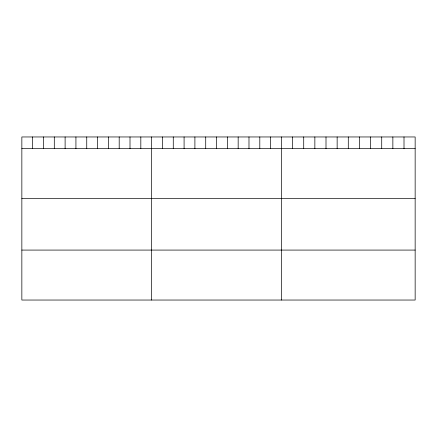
<?xml version="1.0" encoding="UTF-8"?>
<svg xmlns="http://www.w3.org/2000/svg" width="437" height="437" viewBox="0 0 437 437"><rect width="100%" height="100%" fill="white"/><g stroke="black" fill="none" stroke-linecap="round" stroke-linejoin="round"><path stroke-width="0.66" d="M415.15 148.646L415.15 300.039L21.85 300.039L21.85 136.961L415.15 136.961L415.15 148.646L21.85 148.646M21.85 198.606L415.15 198.606M21.85 250.079L415.15 250.079M404.007 136.961L404.007 148.646M392.863 136.961L392.863 148.646M381.719 136.961L381.719 148.646M370.576 136.961L370.576 148.646M359.433 136.961L359.433 148.646M348.289 136.961L348.289 148.646M337.146 136.961L337.146 148.646M326.002 136.961L326.002 148.646M314.858 136.961L314.858 148.646M303.715 136.961L303.715 148.646M292.572 136.961L292.572 148.646M281.428 136.961L281.428 300.039M270.612 136.961L270.612 148.646M259.797 136.961L259.797 148.646M248.981 136.961L248.981 148.646M238.165 136.961L238.165 148.646M227.349 136.961L227.349 148.646M216.534 136.961L216.534 148.646M205.718 136.961L205.718 148.646M194.902 136.961L194.902 148.646M184.086 136.961L184.086 148.646M173.27 136.961L173.27 148.646M162.455 136.961L162.455 148.646M151.639 136.961L151.639 300.039M140.823 136.961L140.823 148.646M130.007 136.961L130.007 148.646M119.192 136.961L119.192 148.646M108.376 136.961L108.376 148.646M97.56 136.961L97.56 148.646M86.745 136.961L86.745 148.646M75.929 136.961L75.929 148.646M65.113 136.961L65.113 148.646M54.297 136.961L54.297 148.646M43.481 136.961L43.481 148.646M32.666 136.961L32.666 148.646"/></g></svg>
